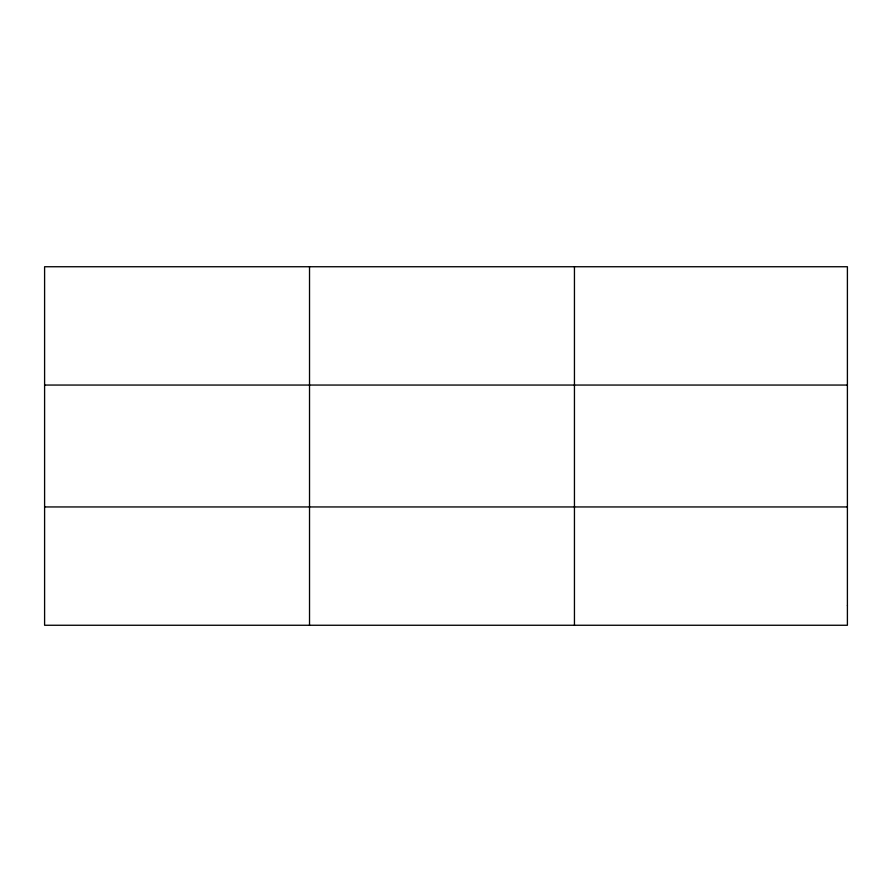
<?xml version="1.0" encoding="UTF-8"?>
<svg xmlns="http://www.w3.org/2000/svg" width="892" height="892" viewBox="0 0 892 892"><rect width="100%" height="100%" fill="white"/><g stroke="black" fill="none" stroke-linecap="round" stroke-linejoin="round"><path stroke-width="1.34" d="M309.524 266.741L309.524 625.259M574.448 266.741L574.448 625.259M44.6 385.054L847.4 385.054M44.6 506.946L847.4 506.946M847.4 605.545L847.4 625.259L44.6 625.259L44.6 266.741L847.4 266.741L847.4 605.545"/></g></svg>
